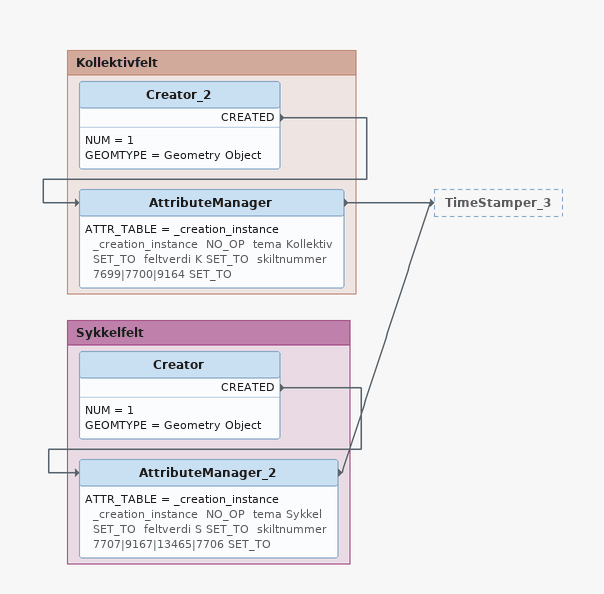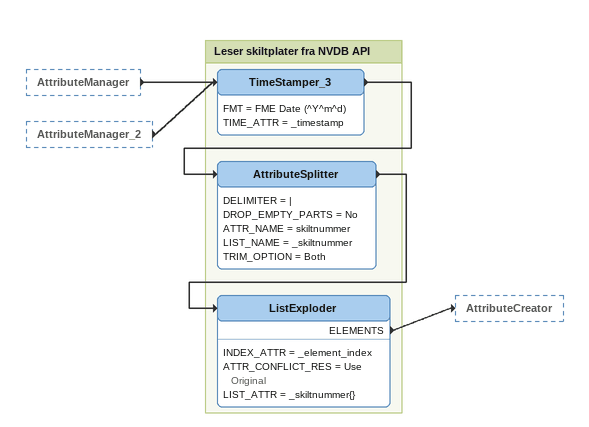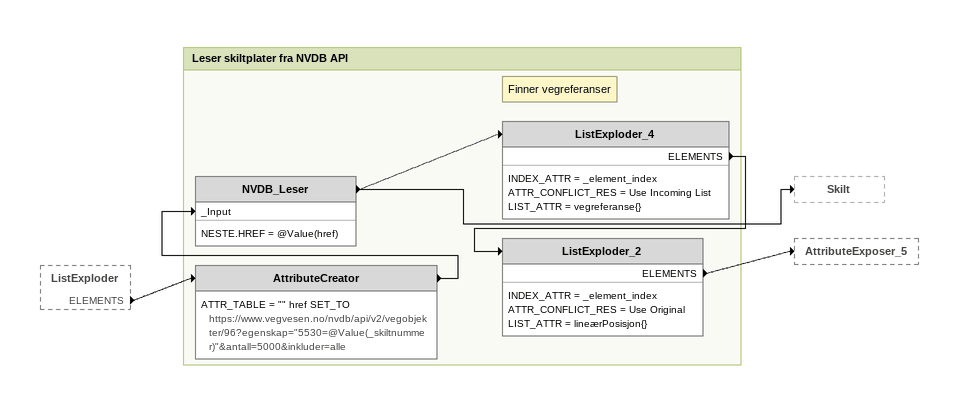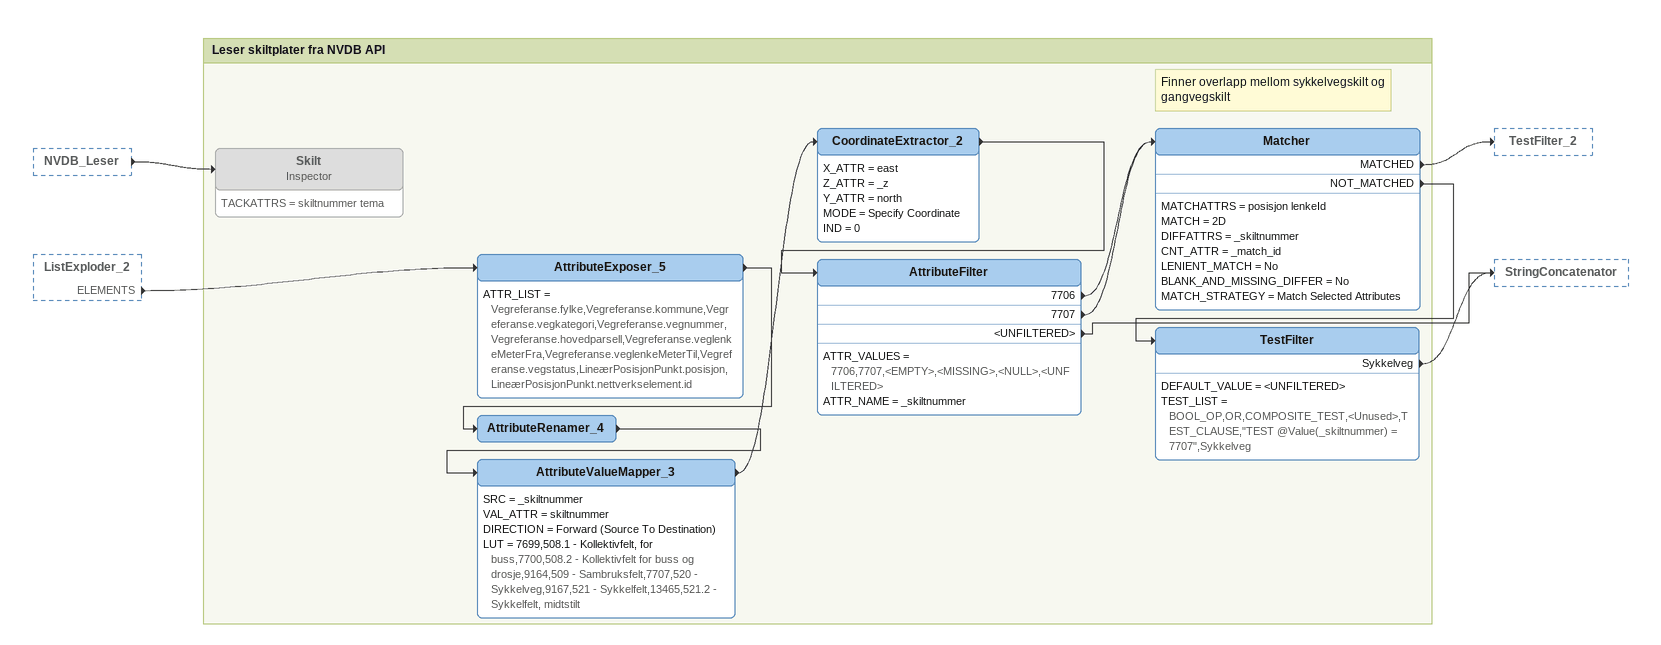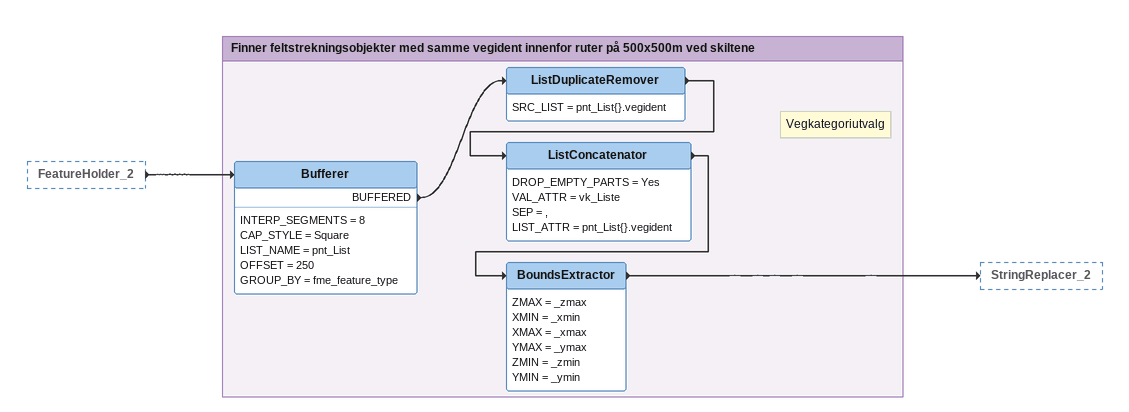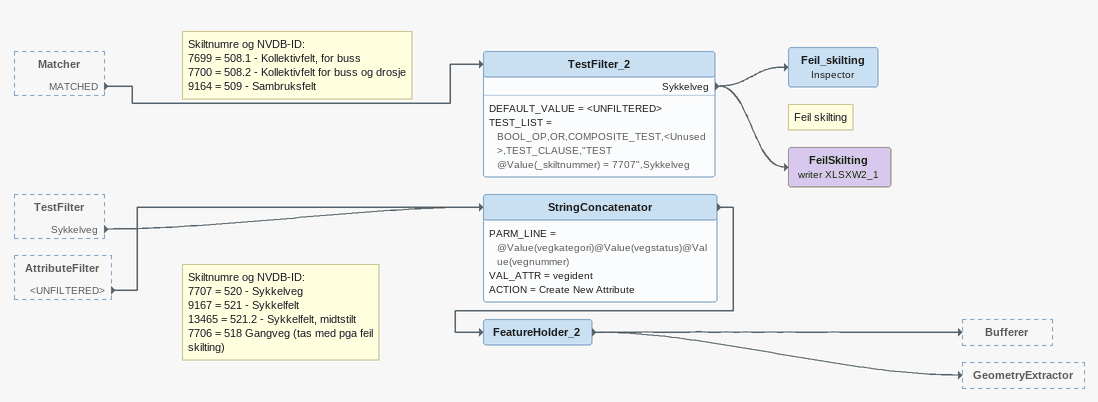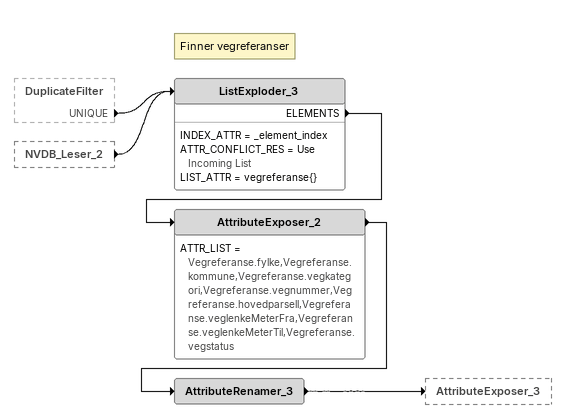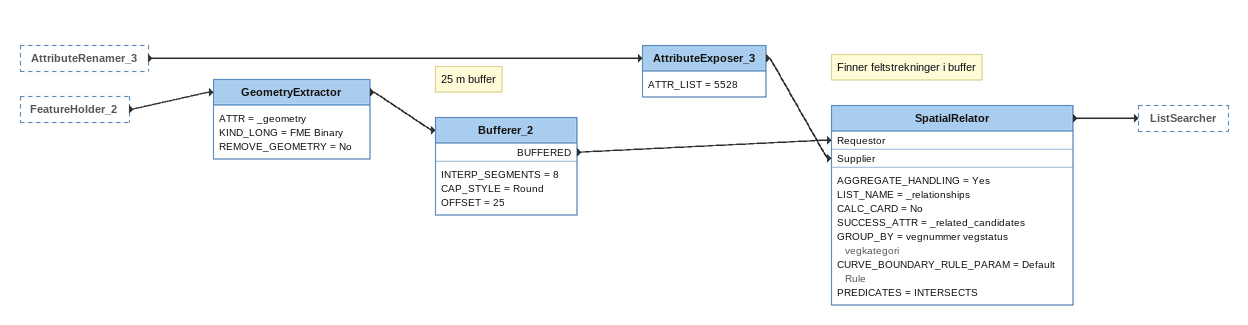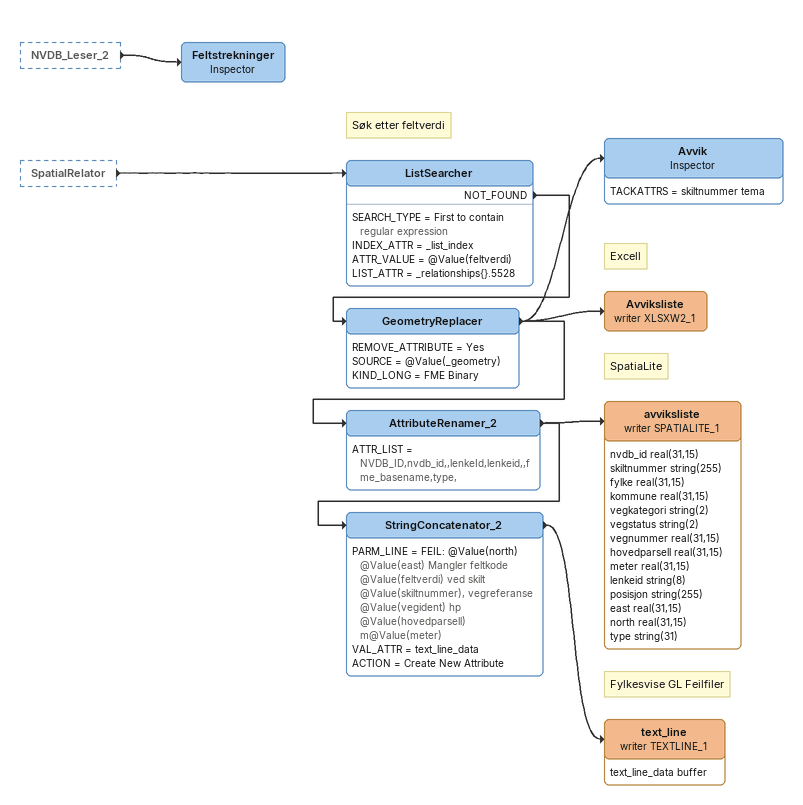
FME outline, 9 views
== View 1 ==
Bookmark: Kollektivfelt
Creator_2
    NUM = 1
    GEOMTYPE = Geometry Object
    CREATED -> AttributeManager
AttributeManager
    ATTR_TABLE = _creation_instance _creation_instance  NO_OP  tema Kollektiv SET_TO  feltverdi K SET_TO  skiltnummer 7699|7700|9164 SET_TO
    -> TimeStamper_3

Bookmark: Sykkelfelt
Creator
    NUM = 1
    GEOMTYPE = Geometry Object
    CREATED -> AttributeManager_2
AttributeManager_2
    ATTR_TABLE = _creation_instance _creation_instance  NO_OP  tema Sykkel SET_TO  feltverdi S SET_TO  skiltnummer 7707|9167|13465|7706 SET_TO
    -> TimeStamper_3

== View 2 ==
AttributeManager [outside]
    -> TimeStamper_3
AttributeManager_2 [outside]
    -> TimeStamper_3

Bookmark: Leser skiltplater fra NVDB API
TimeStamper_3
    FMT = FME Date (^Y^m^d)
    TIME_ATTR = _timestamp
    -> AttributeSplitter
AttributeSplitter
    DELIMITER = |
    DROP_EMPTY_PARTS = No
    ATTR_NAME = skiltnummer
    LIST_NAME = _skiltnummer
    TRIM_OPTION = Both
    -> ListExploder
ListExploder
    INDEX_ATTR = _element_index
    ATTR_CONFLICT_RES = Use Original
    LIST_ATTR = _skiltnummer{}
    ELEMENTS -> AttributeCreator

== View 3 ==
ListExploder [outside]
    ELEMENTS -> AttributeCreator

Bookmark: Leser skiltplater fra NVDB API
AttributeCreator
    ATTR_TABLE = "" href SET_TO https://www.vegvesen.no/nvdb/api/v2/vegobjekter/96?egenskap="5530=@Value(_skiltnummer)"&antall=5000&inkluder=alle
    -> NVDB_Leser [_Input]
NVDB_Leser
    NESTE.HREF = @Value(href)
    -> ListExploder_4
    -> Skilt
Note: Finner vegreferanser
ListExploder_4
    INDEX_ATTR = _element_index
    ATTR_CONFLICT_RES = Use Incoming List
    LIST_ATTR = vegreferanse{}
    ELEMENTS -> ListExploder_2
ListExploder_2
    INDEX_ATTR = _element_index
    ATTR_CONFLICT_RES = Use Original
    LIST_ATTR = lineærPosisjon{}
    ELEMENTS -> AttributeExposer_5

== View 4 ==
NVDB_Leser [outside]
    -> Skilt
ListExploder_2 [outside]
    ELEMENTS -> AttributeExposer_5

Bookmark: Leser skiltplater fra NVDB API
AttributeExposer_5
    ATTR_LIST = Vegreferanse.fylke,Vegreferanse.kommune,Vegreferanse.vegkategori,Vegreferanse.vegnummer,Vegreferanse.hovedparsell,Vegreferanse.veglenkeMeterFra,Vegreferanse.veglenkeMeterTil,Vegreferanse.vegstatus,LineærPosisjonPunkt.posisjon,LineærPosisjonPunkt.nettverkselement.id
    -> AttributeRenamer_4
AttributeRenamer_4
    -> AttributeValueMapper_3
AttributeValueMapper_3
    SRC = _skiltnummer
    VAL_ATTR = skiltnummer
    DIRECTION = Forward (Source To Destination)
    LUT = 7699,508.1 - Kollektivfelt, for buss,7700,508.2 - Kollektivfelt for buss og drosje,9164,509 - Sambruksfelt,7707,520 - Sykkelveg,9167,521 - Sykkelfelt,13465,521.2 - Sykkelfelt, midtstilt
    -> CoordinateExtractor_2
CoordinateExtractor_2
    X_ATTR = east
    Z_ATTR = _z
    Y_ATTR = north
    MODE = Specify Coordinate
    IND = 0
    -> AttributeFilter
AttributeFilter
    ATTR_VALUES = 7706,7707,<EMPTY>,<MISSING>,<NULL>,<UNFILTERED>
    ATTR_NAME = _skiltnummer
    7706 -> Matcher
    7707 -> Matcher
    <UNFILTERED> -> StringConcatenator
Note: Finner overlapp mellom sykkelvegskilt og gangvegskilt
Matcher
    MATCHATTRS = posisjon lenkeId
    MATCH = 2D
    DIFFATTRS = _skiltnummer
    CNT_ATTR = _match_id
    LENIENT_MATCH = No
    BLANK_AND_MISSING_DIFFER = No
    MATCH_STRATEGY = Match Selected Attributes
    MATCHED -> TestFilter_2
    NOT_MATCHED -> TestFilter
TestFilter
    DEFAULT_VALUE = <UNFILTERED>
    TEST_LIST = BOOL_OP,OR,COMPOSITE_TEST,<Unused>,TEST_CLAUSE,"TEST @Value(_skiltnummer) = 7707",Sykkelveg
    Sykkelveg -> StringConcatenator
Skilt: Inspector [off]
    TACKATTRS = skiltnummer tema

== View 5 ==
FeatureHolder_2 [outside]
    -> Bufferer

Bookmark: Finner feltstrekningsobjekter med samme vegident innenfor ruter på 500x500m ved skiltene
Bufferer
    INTERP_SEGMENTS = 8
    CAP_STYLE = Square
    LIST_NAME = pnt_List
    OFFSET = 250
    GROUP_BY = fme_feature_type
    BUFFERED -> ListDuplicateRemover
ListDuplicateRemover
    SRC_LIST = pnt_List{}.vegident
    -> ListConcatenator
Note: Vegkategoriutvalg
ListConcatenator
    DROP_EMPTY_PARTS = Yes
    VAL_ATTR = vk_Liste
    SEP = ,
    LIST_ATTR = pnt_List{}.vegident
    -> BoundsExtractor
BoundsExtractor
    ZMAX = _zmax
    XMIN = _xmin
    XMAX = _xmax
    YMAX = _ymax
    ZMIN = _zmin
    YMIN = _ymin
    -> StringReplacer_2

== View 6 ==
Matcher [outside]
    MATCHED -> TestFilter_2
TestFilter [outside]
    Sykkelveg -> StringConcatenator
AttributeFilter [outside]
    <UNFILTERED> -> StringConcatenator
TestFilter_2
    DEFAULT_VALUE = <UNFILTERED>
    TEST_LIST = BOOL_OP,OR,COMPOSITE_TEST,<Unused>,TEST_CLAUSE,"TEST @Value(_skiltnummer) = 7707",Sykkelveg
    Sykkelveg -> Feil_skilting
    Sykkelveg -> FeilSkilting (writer XLSXW2_1)
Feil_skilting: Inspector
Note: Feil skilting
FeilSkilting (writer XLSXW2_1)
Note: Skiltnumre og NVDB-ID: / 7699 = 508.1 - Kollektivfelt, for buss / 7700 = 508.2 - Kollektivfelt for buss og drosje / 9164 = 509 - Sambruksfelt
StringConcatenator
    PARM_LINE = @Value(vegkategori)@Value(vegstatus)@Value(vegnummer)
    VAL_ATTR = vegident
    ACTION = Create New Attribute
    -> FeatureHolder_2
Note: Skiltnumre og NVDB-ID: / 7707 = 520 - Sykkelveg / 9167 = 521 - Sykkelfelt / 13465 = 521.2 - Sykkelfelt, midtstilt / 7706 = 518 Gangveg (tas med pga feil skilting)
FeatureHolder_2
    -> Bufferer
    -> GeometryExtractor

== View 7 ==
DuplicateFilter [outside]
    UNIQUE -> ListExploder_3
NVDB_Leser_2 [outside]
    -> ListExploder_3
Note: Finner vegreferanser
ListExploder_3
    INDEX_ATTR = _element_index
    ATTR_CONFLICT_RES = Use Incoming List
    LIST_ATTR = vegreferanse{}
    ELEMENTS -> AttributeExposer_2
AttributeExposer_2
    ATTR_LIST = Vegreferanse.fylke,Vegreferanse.kommune,Vegreferanse.vegkategori,Vegreferanse.vegnummer,Vegreferanse.hovedparsell,Vegreferanse.veglenkeMeterFra,Vegreferanse.veglenkeMeterTil,Vegreferanse.vegstatus
    -> AttributeRenamer_3
AttributeRenamer_3
    -> AttributeExposer_3

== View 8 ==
AttributeRenamer_3 [outside]
    -> AttributeExposer_3
FeatureHolder_2 [outside]
    -> GeometryExtractor
AttributeExposer_3
    ATTR_LIST = 5528
    -> SpatialRelator [Supplier]
GeometryExtractor
    ATTR = _geometry
    KIND_LONG = FME Binary
    REMOVE_GEOMETRY = No
    -> Bufferer_2
Note: 25 m buffer
Bufferer_2
    INTERP_SEGMENTS = 8
    CAP_STYLE = Round
    OFFSET = 25
    BUFFERED -> SpatialRelator [Requestor]
Note: Finner feltstrekninger i buffer
SpatialRelator
    AGGREGATE_HANDLING = Yes
    LIST_NAME = _relationships
    CALC_CARD = No
    SUCCESS_ATTR = _related_candidates
    GROUP_BY = vegnummer vegstatus vegkategori
    CURVE_BOUNDARY_RULE_PARAM = Default Rule
    PREDICATES = INTERSECTS
    -> ListSearcher

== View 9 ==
NVDB_Leser_2 [outside]
    -> Feltstrekninger
SpatialRelator [outside]
    -> ListSearcher
Feltstrekninger: Inspector
Note: Søk etter feltverdi
ListSearcher
    SEARCH_TYPE = First to contain regular expression
    INDEX_ATTR = _list_index
    ATTR_VALUE = @Value(feltverdi)
    LIST_ATTR = _relationships{}.5528
    NOT_FOUND -> GeometryReplacer
GeometryReplacer
    REMOVE_ATTRIBUTE = Yes
    SOURCE = @Value(_geometry)
    KIND_LONG = FME Binary
    -> Avviksliste (writer XLSXW2_1)
    -> Avvik
    -> AttributeRenamer_2
Avvik: Inspector
    TACKATTRS = skiltnummer tema
Note: Excell
Avviksliste (writer XLSXW2_1)
AttributeRenamer_2
    ATTR_LIST = NVDB_ID,nvdb_id,,lenkeId,lenkeid,,fme_basename,type,
    -> avviksliste (writer SPATIALITE_1)
    -> StringConcatenator_2
Note: SpatiaLite
avviksliste (writer SPATIALITE_1)
    attributes: nvdb_id real(31,15), skiltnummer string(255), fylke real(31,15), kommune real(31,15), vegkategori string(2), vegstatus string(2), vegnummer real(31,15), hovedparsell real(31,15), meter real(31,15), lenkeid string(8), posisjon string(255), east real(31,15), north real(31,15), type string(31)
StringConcatenator_2
    PARM_LINE = FEIL: @Value(north) @Value(east) Mangler feltkode @Value(feltverdi) ved skilt @Value(skiltnummer), vegreferanse @Value(vegident) hp @Value(hovedparsell) m@Value(meter)
    VAL_ATTR = text_line_data
    ACTION = Create New Attribute
    -> text_line (writer TEXTLINE_1)
Note: Fylkesvise GL Feilfiler
text_line (writer TEXTLINE_1)
    attributes: text_line_data buffer
